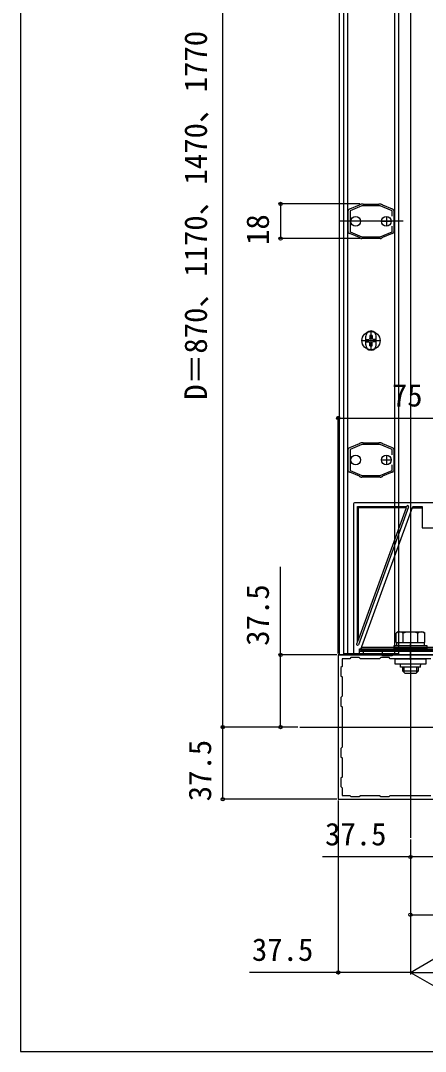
# Model space of a CAD drawing. Units: millimetres, scale not verified. Extents: x -700 to 700, y -1043 to 1037.
# Drawn here: x -700 to -490, y -1043 to -508 of the extents above; entities that cross this region are included whole.
import ezdxf
from ezdxf.enums import TextEntityAlignment as Align

# ---------------------------------------------------------------- set-up
doc = ezdxf.new("R2010")
doc.units = ezdxf.units.MM
doc.header["$LTSCALE"] = 6
for name, color, linetype in [('0-2_YKK_11', 7, 'Continuous'), ('0-4_YKK_12', 2, 'Continuous'), ('0-5_YKK_13', 4, 'Continuous'), ('0-6_YKK_D', 6, 'Continuous'), ('0-7_YKK_ZWAK', 7, 'Continuous')]:
    doc.layers.add(name, color=color, linetype=linetype)
doc.styles.add('ＭＳ ゴシック', font='')
doc.styles.get('ＭＳ ゴシック').set_extended_font_data('MS Gothic')

msp = doc.modelspace()

# ---------------------------------------------------------------- linework, layer by layer
at = {"layer": '0-2_YKK_11'}
for p, q in [((-509.994, -609.45), (-509.994, -614.45)), ((-512.494, -611.95), (-507.494, -611.95)), ((-509.994, -733.45), (-509.994, -738.45)), ((-512.494, -735.95), (-507.494, -735.95))]:
    msp.add_line(p, q, dxfattribs=at)
for points in [[(-529.212, -605.563), (-529.057, -605.547), (-528.92, -605.541), (-523.976, -603.462), (-523.873, -603.365), (-523.771, -603.267), (-523.294, -603.067)], [(-506.995, -609.36), (-506.995, -606.548), (-513.177, -603.95), (-522.813, -603.95), (-528.895, -606.506), (-528.895, -617.394), (-522.814, -619.95), (-513.177, -619.95), (-506.995, -617.352), (-506.995, -614.54)], [(-522.713, -602.95), (-522.195, -602.95), (-522.062, -603), (-521.93, -603.05), (-514.059, -603.05), (-513.927, -603), (-513.795, -602.95), (-513.277, -602.95)], [(-512.696, -603.067), (-512.219, -603.267), (-512.116, -603.365), (-512.014, -603.462), (-507.07, -605.541), (-506.933, -605.547), (-506.778, -605.562)], [(-529.895, -616.893), (-529.895, -607.007), (-529.942, -606.879), (-529.987, -606.73)], [(-506.002, -606.73), (-506.048, -606.879), (-506.095, -607.007), (-506.095, -616.893), (-506.048, -617.021), (-506.002, -617.17)], [(-529.987, -617.17), (-529.942, -617.022), (-529.895, -616.893)], [(-523.294, -620.833), (-523.771, -620.633), (-523.873, -620.535), (-523.976, -620.438), (-528.92, -618.359), (-529.057, -618.353), (-529.212, -618.338)], [(-513.277, -620.95), (-513.795, -620.95), (-513.927, -620.9), (-514.059, -620.85), (-521.93, -620.85), (-522.062, -620.9), (-522.195, -620.95), (-522.713, -620.95)], [(-506.778, -618.338), (-506.933, -618.353), (-507.07, -618.359), (-512.014, -620.438), (-512.116, -620.535), (-512.219, -620.633), (-512.696, -620.833)], [(-529.212, -729.563), (-529.057, -729.547), (-528.92, -729.541), (-523.976, -727.462), (-523.873, -727.365), (-523.771, -727.267), (-523.294, -727.067)], [(-506.995, -733.36), (-506.995, -730.548), (-513.177, -727.95), (-522.813, -727.95), (-528.895, -730.506), (-528.895, -741.394), (-522.814, -743.95), (-513.177, -743.95), (-506.995, -741.352), (-506.995, -738.54)], [(-522.713, -726.95), (-522.195, -726.95), (-522.062, -727), (-521.93, -727.05), (-514.059, -727.05), (-513.927, -727), (-513.795, -726.95), (-513.277, -726.95)], [(-512.696, -727.067), (-512.219, -727.267), (-512.116, -727.365), (-512.014, -727.462), (-507.07, -729.541), (-506.933, -729.547), (-506.778, -729.562)], [(-529.895, -740.893), (-529.895, -731.007), (-529.942, -730.879), (-529.987, -730.73)], [(-506.002, -730.73), (-506.048, -730.879), (-506.095, -731.007), (-506.095, -740.893), (-506.048, -741.021), (-506.002, -741.17)], [(-529.987, -741.17), (-529.942, -741.022), (-529.895, -740.893)], [(-523.294, -744.833), (-523.771, -744.633), (-523.873, -744.535), (-523.976, -744.438), (-528.92, -742.359), (-529.057, -742.353), (-529.212, -742.338)], [(-506.778, -742.338), (-506.933, -742.353), (-507.07, -742.359), (-512.014, -744.438), (-512.116, -744.535), (-512.219, -744.633), (-512.696, -744.833)], [(-513.277, -744.95), (-513.795, -744.95), (-513.927, -744.9), (-514.059, -744.85), (-521.93, -744.85), (-522.062, -744.9), (-522.195, -744.95), (-522.713, -744.95)], [(-487, -839.2), (-508, -839.2), (-508.6, -838.6), (-512.9, -838.6), (-513.5, -839.2), (-523.5, -839.2), (-524.1, -838.6), (-528.4, -838.6), (-529, -839.2), (-533, -839.2), (-533, -843.2), (-533.6, -843.8), (-533.6, -848.1), (-533, -848.7), (-533, -858.7), (-533.6, -859.3), (-533.6, -863.6), (-533, -864.2), (-533, -885.2), (-533.6, -885.8), (-533.6, -890.1), (-533, -890.7), (-533, -900.7), (-533.6, -901.3), (-533.6, -905.6), (-533, -906.2), (-533, -910.2), (-529, -910.2), (-528.4, -910.8), (-524.1, -910.8), (-523.5, -910.2), (-513.5, -910.2), (-512.9, -910.8), (-508.6, -910.8), (-508, -910.2), (-487, -910.2)]]:
    msp.add_lwpolyline(points, dxfattribs=at)
msp.add_lwpolyline([(-460, -837.2), (-535, -837.2), (-535, -912.2), (-460, -912.2)], close=True, dxfattribs=at)
for centre, start, end in [((-522.713, -604.45), 89.99998, 112.78771), ((-513.277, -604.45), 67.21234, 90.00008), ((-528.495, -606.88), 118.55565, 174.26079), ((-507.495, -606.88), 5.73914, 61.44347), ((-528.495, -617.02), 185.73925, 241.44438), ((-522.713, -619.45), 247.21255, 270.00006), ((-513.277, -619.45), 270, 292.78773), ((-507.495, -617.02), 298.55592, 354.26083), ((-522.713, -728.45), 89.99998, 112.78771), ((-513.277, -728.45), 67.21234, 90.00008), ((-528.495, -730.88), 118.55565, 174.26079), ((-507.495, -730.88), 5.73914, 61.44347), ((-528.495, -741.02), 185.73925, 241.44438), ((-507.495, -741.02), 298.55592, 354.26083), ((-522.713, -743.45), 247.21255, 270.00006), ((-513.277, -743.45), 270, 292.78773)]:
    msp.add_arc(centre, 1.5, start, end, dxfattribs=at)
at = {"layer": '0-4_YKK_12'}
for p, q in [((-497.5, -137.7), (-497.5, -932.2)), ((-534.5, -284.7), (-534.5, -837.2)), ((-532.195, -285.2), (-532.195, -836.7)), ((-530.195, -285.2), (-530.195, -836.7)), ((-505.795, -285.2), (-505.795, -836.7)), ((-503.795, -285.2), (-503.795, -836.7)), ((-501.294, -611.95), (-534.694, -611.95)), ((-520.745, -676.2), (-520.745, -671.7)), ((-515.245, -676.2), (-515.245, -671.7)), ((-534.5, -837.2), (-461.5, -837.2)), ((-503.795, -836.7), (-532.195, -836.7)), ((-555, -874.7), (560, -874.7))]:
    msp.add_line(p, q, dxfattribs=at)
for centre in [(-525.996, -611.95), (-509.995, -611.95), (-525.995, -735.95), (-509.995, -735.95)]:
    msp.add_circle(centre, 2.5, dxfattribs=at)
for centre, start, end in [((-517.995, -671.7), 0, 180), ((-517.995, -676.2), 180, 0)]:
    msp.add_arc(centre, 2.75, start, end, dxfattribs=at)
at = {"layer": '0-5_YKK_13'}
for p, q in [((-517.995, -679.129), (-517.995, -668.771)), ((-523.174, -673.95), (-512.816, -673.95)), ((-520.637, -673.361), (-519.333, -673.339)), ((-520.637, -674.539), (-519.333, -674.561)), ((-519.333, -673.339), (-518.724, -673.22)), ((-519.333, -674.561), (-518.724, -674.68)), ((-518.606, -672.612), (-518.724, -673.22)), ((-518.606, -675.288), (-518.724, -674.68)), ((-518.583, -671.308), (-518.606, -672.612)), ((-517.406, -671.308), (-517.384, -672.612)), ((-517.384, -672.612), (-517.265, -673.22)), ((-517.384, -675.288), (-517.265, -674.68)), ((-516.656, -673.339), (-517.265, -673.22)), ((-516.656, -674.561), (-517.265, -674.68)), ((-515.352, -673.361), (-516.656, -673.339)), ((-515.352, -674.539), (-516.656, -674.561)), ((-518.583, -676.592), (-518.606, -675.288)), ((-517.406, -676.592), (-517.384, -675.288)), ((-527, -758.675), (-527, -837.2)), ((-466, -758.176), (-526.501, -758.176)), ((-525, -760.176), (-499.485, -760.176)), ((-525, -830.276), (-525, -760.176)), ((-525, -760.176), (-524.551, -760.625)), ((-498.484, -760.348), (-524.53, -831.909)), ((-523.418, -834.7), (-496.293, -760.176)), ((-499.697, -760.758), (-499.485, -760.176)), ((-499.424, -760.005), (-499.485, -760.176)), ((-496.293, -760.176), (-491.5, -760.176)), ((-491.5, -760.176), (-491.5, -771.2)), ((-524.551, -760.625), (-499.697, -760.758)), ((-524.551, -829.042), (-524.551, -760.625)), ((-499.697, -760.758), (-524.551, -829.042)), ((-496.511, -760.775), (-491.5, -760.802)), ((-491.5, -771.2), (-467.5, -771.2)), ((-497.5, -822.8), (-497.5, -849.3)), ((-524.551, -829.042), (-525, -830.276)), ((-504, -825.3), (-505.006, -825.881)), ((-505.006, -830.8), (-505.006, -825.881)), ((-504, -825.3), (-491, -825.3)), ((-501.253, -830.8), (-501.253, -825.881)), ((-493.747, -830.8), (-493.747, -825.881)), ((-491, -825.3), (-489.994, -825.881)), ((-489.994, -830.8), (-489.994, -825.881)), ((-525, -830.276), (-525.47, -831.567)), ((-524, -837.2), (-524, -834)), ((-524, -834), (-472.5, -834)), ((-524, -835.2), (-462, -835.2)), ((-524, -837.2), (-524, -835.2)), ((-462, -834.7), (-523.418, -834.7)), ((-522.872, -833.2), (-462, -833.2)), ((-522, -835.2), (-522, -837.2)), ((-505.006, -830.8), (-489.994, -830.8)), ((-504.55, -832.4), (-504.55, -830.8)), ((-501.5, -830.8), (-493.5, -830.8)), ((-497.5, -839.7), (-497.5, -831.5)), ((-490.45, -830.8), (-490.45, -832.4)), ((-527, -837.2), (-524, -837.2)), ((-524, -837.2), (-472.2, -837.2)), ((-524, -837.2), (-522, -837.2)), ((-507, -837.2), (-460, -837.2)), ((-502.7, -843.6), (-502.7, -842.6)), ((-492.3, -843.6), (-502.7, -843.6)), ((-501.5, -845.6), (-501.5, -843.6)), ((-493.5, -845.6), (-501.5, -845.6)), ((-500.3, -846.8), (-501.5, -845.6)), ((-500.852, -846.248), (-500.852, -843.6)), ((-494.7, -846.8), (-493.5, -845.6)), ((-494.148, -846.248), (-494.148, -843.6)), ((-493.5, -843.6), (-493.5, -845.6)), ((-492.3, -843.6), (-492.3, -842.6)), ((-494.7, -846.8), (-500.3, -846.8))]:
    msp.add_line(p, q, dxfattribs=at)
msp.add_lwpolyline([(-507, -837.2), (-507, -837.7), (-512, -837.7), (-512, -835.2)], dxfattribs=at)
for points in [[(-489, -834), (-506, -834), (-506, -832.4), (-489, -832.4)], [(-505.5, -839.2), (-489.5, -839.2), (-489.5, -842.1), (-505.5, -842.1)]]:
    msp.add_lwpolyline(points, close=True, dxfattribs=at)
msp.add_circle((-517.995, -673.95), 4.708, dxfattribs=at)
for centre, radius, start, end in [((-517.995, -673.95), 2.707, 167.44414, 192.55586), ((-517.995, -673.95), 2.707, 77.44414, 102.55586), ((-517.995, -673.95), 2.707, 347.44414, 12.55586), ((-517.995, -673.95), 2.707, 257.44414, 282.55586), ((-503.129, -828.623), 3.323, 55.61575, 124.38425), ((-497.5, -837.719), 12.419, 72.41205, 107.58795), ((-491.871, -828.623), 3.323, 55.61575, 124.38425), ((-525, -831.738), 0.5, 160, 180), ((-525, -831.738), 0.5, 180, 340), ((-503.2, -842.6), 0.5, 0, 90), ((-491.8, -842.6), 0.5, 90, 180)]:
    msp.add_arc(centre, radius, start, end, dxfattribs=at)
for centre, major_axis, ratio, start_param, end_param in [((-526.499, -758.677), (0.355, -0.355), 0.99628, 2.358058, 3.9251274), ((-498.954, -760.177), (0.171, 0.471), 0.997888, 0.3483871, 1.5707963), ((-498.954, -760.177), (-0.171, -0.471), 0.997888, 1.5707963, 3.4899797)]:
    msp.add_ellipse(centre, major_axis=major_axis, ratio=ratio, start_param=start_param, end_param=end_param, dxfattribs=at)
at = {"layer": '0-6_YKK_D'}
for p, q in [((-595, -874.7), (-595, -274.7)), ((-523.713, -602.95), (-566, -602.95)), ((-565, -602.95), (-565, -620.95)), ((-523.713, -620.95), (-566, -620.95)), ((-535, -836.5), (-535, -713.2)), ((-535, -714.2), (-460, -714.2)), ((-535.7, -837.2), (-566, -837.2)), ((-556, -874.7), (-596, -874.7)), ((-556, -874.7), (-596, -874.7)), ((-595, -912.2), (-595, -874.7)), ((-556, -874.7), (-566, -874.7)), ((-535.7, -912.2), (-596, -912.2)), ((-535, -912.9), (-535, -1003.2)), ((-497.5, -933.2), (-497.5, -1003.2)), ((-497.5, -933.2), (-497.5, -943.2)), ((-497.5, -933.2), (-497.5, -1003.2)), ((-497.5, -933.2), (-497.5, -973.2)), ((-497.5, -972.2), (-442.5, -972.2)), ((-497.5, -1002.2), (-485.376, -995.2)), ((-497.5, -1002.2), (-485.376, -1009.2)), ((-497.5, -1002.2), (-473.251, -1002.2))]:
    msp.add_line(p, q, dxfattribs=at)
for points in [[(-565, -874.7), (-565, -837.2), (-565, -791.527)], [(-460, -942.2), (-497.5, -942.2), (-543.173, -942.2)], [(-497.5, -1002.2), (-535, -1002.2), (-581.173, -1002.2)]]:
    msp.add_lwpolyline(points, dxfattribs=at)
for centre in [(-565, -602.95), (-565, -620.95), (-535, -714.2), (-565, -837.2), (-595, -874.7), (-595, -874.7), (-565, -874.7), (-595, -912.2), (-497.5, -942.2), (-497.5, -972.2), (-535, -1002.2)]:
    msp.add_circle(centre, 0.85, dxfattribs=at)
at = {"layer": '0-7_YKK_ZWAK'}
msp.add_line((-700, 996.8), (-700, -1043.2), dxfattribs=at)
msp.add_lwpolyline([(-700, -1043.2), (700, -1043.2), (700, 996.8)], dxfattribs=at)

# ---------------------------------------------------------------- texts
at = {"layer": '0-6_YKK_D', "style": 'ＭＳ ゴシック'}
for s, p in [('D＝870、1170、1470、1770', (-599.682, -704.7)), ('18', (-567.5, -624.268)), ('37.5', (-567.5, -832.482)), ('37.5', (-597.5, -913.268))]:
    msp.add_text(s, height=11.73, rotation=90, dxfattribs=at).set_placement(p, align=Align.BOTTOM_LEFT)
for s, p in [('75', (-507.155, -711.7)), ('37.5', (-541.855, -939.7)), ('37.5', (-579.855, -999.7))]:
    msp.add_text(s, height=11.73, dxfattribs=at).set_placement(p, align=Align.BOTTOM_LEFT)

doc.saveas('drawing.dxf')
